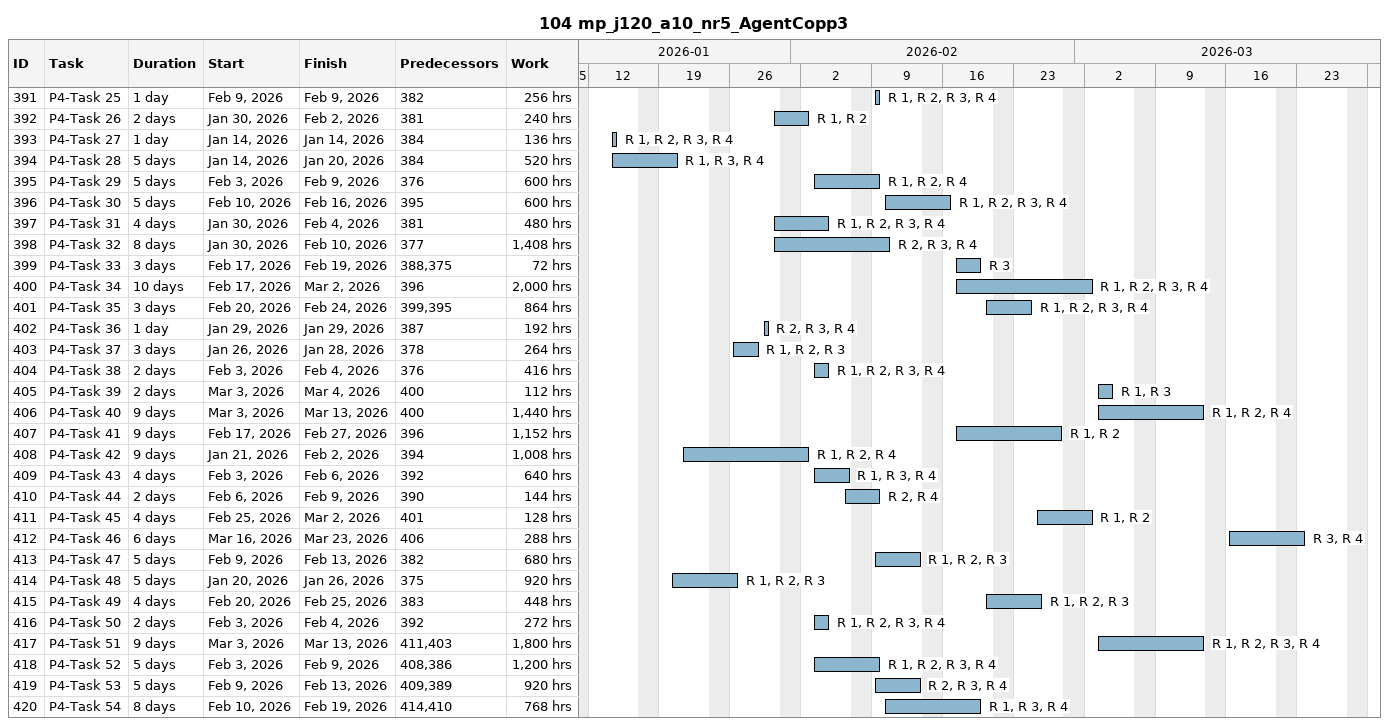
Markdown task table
104 mp_j120_a10_nr5_AgentCopp3

| ID | Task | Duration | Start | Finish | Predecessors | Resources | Work (h) |
|---|---|---|---|---|---|---|---|
| 391 | P4-Task 25 | 1d | 2026-02-09 | 2026-02-09 | 382 | R 1, R 2, R 3, R 4 | 256 |
| 392 | P4-Task 26 | 2d | 2026-01-30 | 2026-02-02 | 381 | R 1, R 2 | 240 |
| 393 | P4-Task 27 | 1d | 2026-01-14 | 2026-01-14 | 384 | R 1, R 2, R 3, R 4 | 136 |
| 394 | P4-Task 28 | 5d | 2026-01-14 | 2026-01-20 | 384 | R 1, R 3, R 4 | 520 |
| 395 | P4-Task 29 | 5d | 2026-02-03 | 2026-02-09 | 376 | R 1, R 2, R 4 | 600 |
| 396 | P4-Task 30 | 5d | 2026-02-10 | 2026-02-16 | 395 | R 1, R 2, R 3, R 4 | 600 |
| 397 | P4-Task 31 | 4d | 2026-01-30 | 2026-02-04 | 381 | R 1, R 2, R 3, R 4 | 480 |
| 398 | P4-Task 32 | 8d | 2026-01-30 | 2026-02-10 | 377 | R 2, R 3, R 4 | 1408 |
| 399 | P4-Task 33 | 3d | 2026-02-17 | 2026-02-19 | 388, 375 | R 3 | 72 |
| 400 | P4-Task 34 | 10d | 2026-02-17 | 2026-03-02 | 396 | R 1, R 2, R 3, R 4 | 2000 |
| 401 | P4-Task 35 | 3d | 2026-02-20 | 2026-02-24 | 399, 395 | R 1, R 2, R 3, R 4 | 864 |
| 402 | P4-Task 36 | 1d | 2026-01-29 | 2026-01-29 | 387 | R 2, R 3, R 4 | 192 |
| 403 | P4-Task 37 | 3d | 2026-01-26 | 2026-01-28 | 378 | R 1, R 2, R 3 | 264 |
| 404 | P4-Task 38 | 2d | 2026-02-03 | 2026-02-04 | 376 | R 1, R 2, R 3, R 4 | 416 |
| 405 | P4-Task 39 | 2d | 2026-03-03 | 2026-03-04 | 400 | R 1, R 3 | 112 |
| 406 | P4-Task 40 | 9d | 2026-03-03 | 2026-03-13 | 400 | R 1, R 2, R 4 | 1440 |
| 407 | P4-Task 41 | 9d | 2026-02-17 | 2026-02-27 | 396 | R 1, R 2 | 1152 |
| 408 | P4-Task 42 | 9d | 2026-01-21 | 2026-02-02 | 394 | R 1, R 2, R 4 | 1008 |
| 409 | P4-Task 43 | 4d | 2026-02-03 | 2026-02-06 | 392 | R 1, R 3, R 4 | 640 |
| 410 | P4-Task 44 | 2d | 2026-02-06 | 2026-02-09 | 390 | R 2, R 4 | 144 |
| 411 | P4-Task 45 | 4d | 2026-02-25 | 2026-03-02 | 401 | R 1, R 2 | 128 |
| 412 | P4-Task 46 | 6d | 2026-03-16 | 2026-03-23 | 406 | R 3, R 4 | 288 |
| 413 | P4-Task 47 | 5d | 2026-02-09 | 2026-02-13 | 382 | R 1, R 2, R 3 | 680 |
| 414 | P4-Task 48 | 5d | 2026-01-20 | 2026-01-26 | 375 | R 1, R 2, R 3 | 920 |
| 415 | P4-Task 49 | 4d | 2026-02-20 | 2026-02-25 | 383 | R 1, R 2, R 3 | 448 |
| 416 | P4-Task 50 | 2d | 2026-02-03 | 2026-02-04 | 392 | R 1, R 2, R 3, R 4 | 272 |
| 417 | P4-Task 51 | 9d | 2026-03-03 | 2026-03-13 | 411, 403 | R 1, R 2, R 3, R 4 | 1800 |
| 418 | P4-Task 52 | 5d | 2026-02-03 | 2026-02-09 | 408, 386 | R 1, R 2, R 3, R 4 | 1200 |
| 419 | P4-Task 53 | 5d | 2026-02-09 | 2026-02-13 | 409, 389 | R 2, R 3, R 4 | 920 |
| 420 | P4-Task 54 | 8d | 2026-02-10 | 2026-02-19 | 414, 410 | R 1, R 3, R 4 | 768 |
